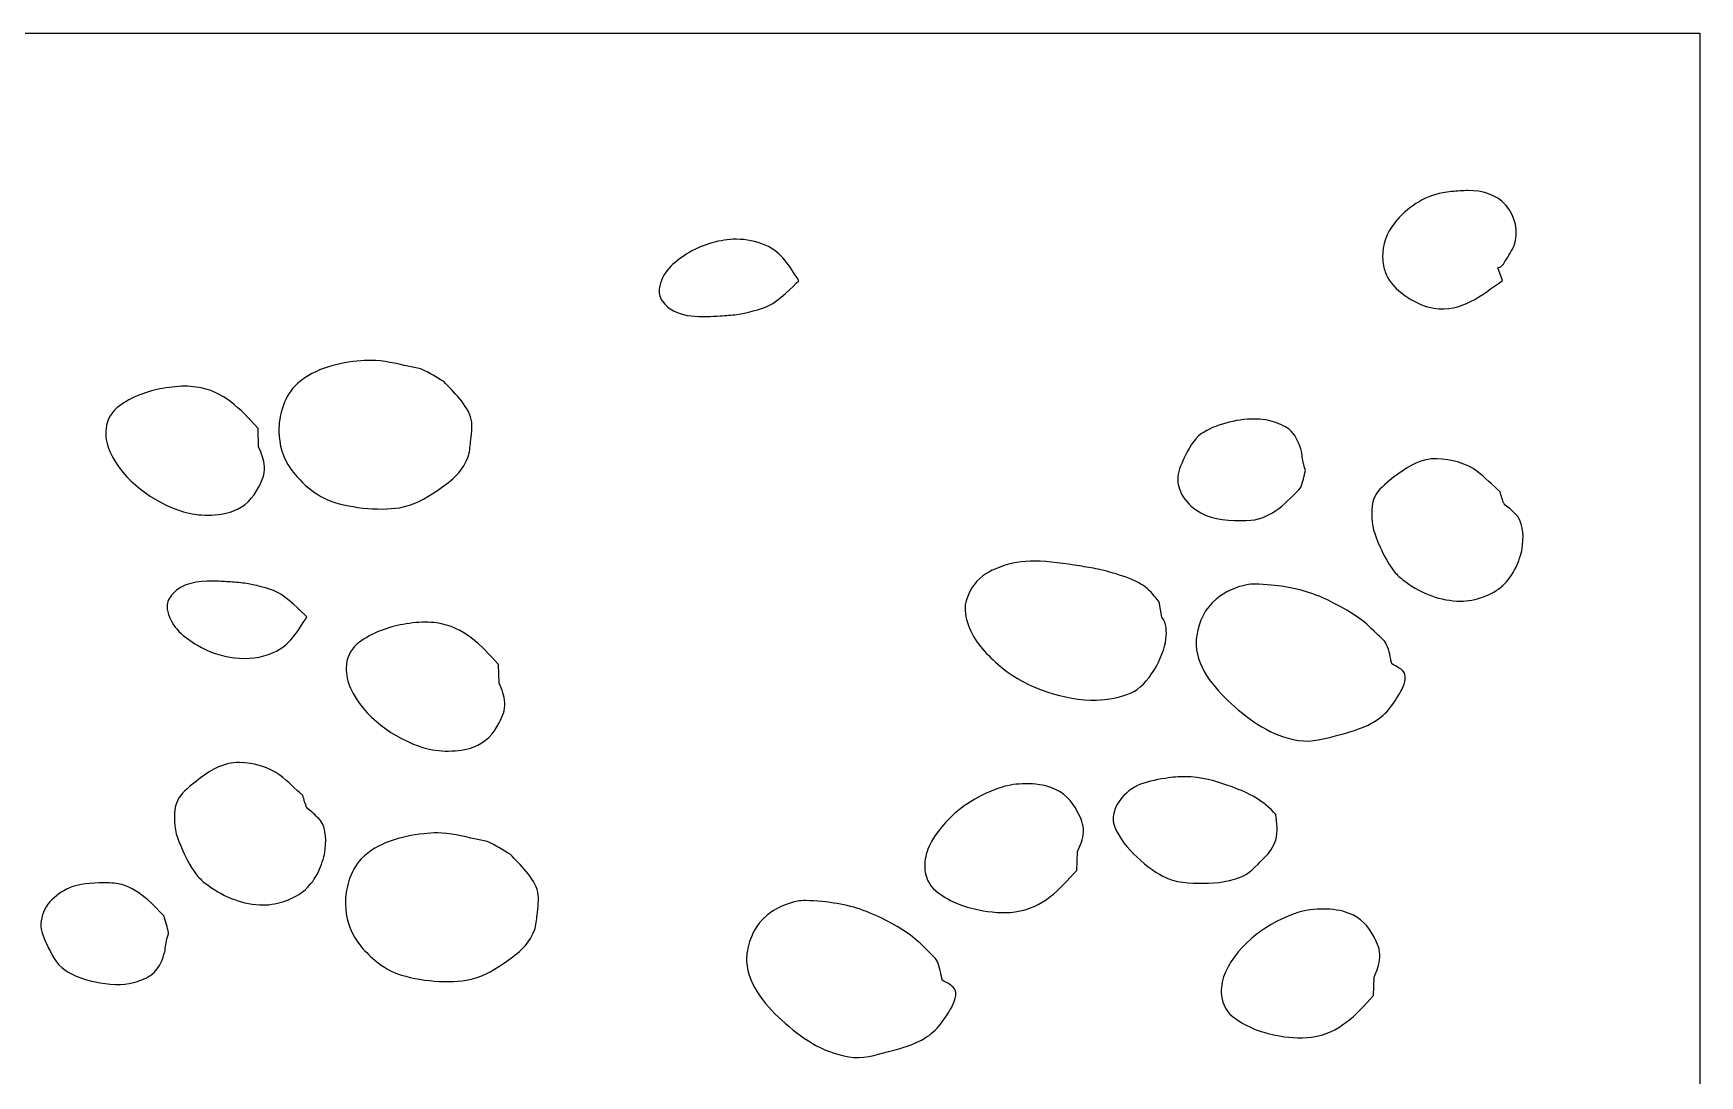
# Model space of a CAD drawing. Header units: millimetres. Extents: x -1461 to -1025, y 571 to 3922.
# Drawn here: x -1285.3 to -1025, y 1233.9 to 1396.7 of the extents above; entities that cross this region are included whole.
import ezdxf

# ---------------------------------------------------------------- set-up
doc = ezdxf.new("R2010")
doc.units = ezdxf.units.MM
doc.layers.add('Calque_1', color=7, linetype='CONTINUOUS')

msp = doc.modelspace()

# ---------------------------------------------------------------- linework, layer by layer
at = {"layer": 'Calque_1', "color": 5}
msp.add_lwpolyline([(-1461.0131, 1396.7278), (-1025.0134, 1396.7278), (-1025.0134, 570.7281), (-1461.0131, 570.7281)], close=True, dxfattribs=at)
at = {"layer": 'Calque_1', "color": 7}
for points in [[(-1061.1951, 1372.157), (-1061.1951, 1372.1573)], [(-1055.8295, 1358.0989), (-1056.5225, 1360.1153)], [(-1261.6116, 1341.5979), (-1261.6113, 1341.5979)], [(-1250.0735, 1332.0905), (-1250.1725, 1334.9957)], [(-1094.4172, 1310.6893), (-1094.4168, 1310.6897)], [(-1108.9922, 1305.534), (-1109.4273, 1307.9405)], [(-1224.0697, 1304.7407), (-1224.0699, 1304.7407)], [(-1103.6513, 1301.8831), (-1103.6518, 1301.8831)], [(-1212.5316, 1295.2333), (-1212.6306, 1298.138)], [(-1105.3618, 1280.6073), (-1105.3614, 1280.6073)], [(-1130.3131, 1279.5087), (-1130.3128, 1279.5087)], [(-1122.2787, 1265.9865), (-1122.1797, 1268.8917)], [(-1146.0473, 1266.4831), (-1146.0478, 1266.4831)], [(-1274.3015, 1264.036), (-1274.3015, 1264.0357)], [(-1164.6248, 1261.2603), (-1164.6244, 1261.2607)], [(-1083.7454, 1259.9414), (-1083.7451, 1259.9414)], [(-1075.9699, 1246.4192), (-1075.8709, 1249.3245)], [(-1099.7385, 1246.9158), (-1099.739, 1246.9158)]]:
    msp.add_lwpolyline(points, dxfattribs=at)
for points in [[(-1175.461, 1364.5583)], [(-1232.5324, 1345.6447)], [(-1094.5486, 1336.4788)], [(-1066.0708, 1330.2782)], [(-1128.899, 1314.275)], [(-1257.2787, 1311.1589)], [(-1253.0593, 1282.8253)], [(-1222.1382, 1271.8197)]]:
    msp.add_lwpolyline(points, close=True, dxfattribs=at)
for points in [[(-1065.1328, 1371.8226), (-1068.0576, 1371.3001), (-1070.873, 1369.3886), (-1072.6745, 1367.0963)], [(-1062.4214, 1372.1043), (-1063.3272, 1372.0303), (-1064.2384, 1371.9824), (-1065.1328, 1371.8226)], [(-1061.1951, 1372.1573), (-1061.6032, 1372.1569), (-1062.0134, 1372.1383), (-1062.4214, 1372.1043)], [(-1055.2952, 1369.893), (-1056.8372, 1371.6201), (-1058.9911, 1372.1589), (-1061.1951, 1372.157)], [(-1054.0085, 1363.5622), (-1053.1925, 1365.6849), (-1053.7986, 1368.2169), (-1055.2952, 1369.893)], [(-1072.6745, 1367.0963), (-1073.9015, 1365.5349), (-1074.5869, 1363.6882), (-1074.5338, 1361.7623)], [(-1175.461, 1364.5583), (-1178.0266, 1364.5583), (-1180.6167, 1363.7679), (-1182.8156, 1362.4948)], [(-1170.9589, 1363.6436), (-1172.3914, 1364.2758), (-1173.9216, 1364.5589), (-1175.461, 1364.5583)], [(-1182.8156, 1362.4948), (-1184.8497, 1361.317), (-1186.8893, 1359.662), (-1187.4277, 1357.2698)], [(-1165.6936, 1358.0718), (-1167.2904, 1360.4627), (-1168.239, 1362.4429), (-1170.9589, 1363.6436)], [(-1074.5338, 1361.7623), (-1074.5218, 1361.3179), (-1074.4698, 1360.869), (-1074.3767, 1360.4187)], [(-1056.5225, 1360.1153), (-1055.8208, 1360.2432), (-1055.6675, 1360.6869), (-1055.2952, 1361.2858)], [(-1055.2952, 1361.2858), (-1054.9387, 1361.8592), (-1054.2685, 1362.8858), (-1054.0085, 1363.5622)], [(-1074.3767, 1360.4187), (-1074.2418, 1359.7678), (-1074.0638, 1359.1059), (-1073.7235, 1358.5325)], [(-1073.7235, 1358.5325), (-1072.3767, 1356.2629), (-1069.157, 1354.1972), (-1066.5188, 1353.7845)], [(-1187.5347, 1356.4425), (-1187.5447, 1355.6905), (-1187.247, 1355.1259), (-1186.6159, 1354.408)], [(-1187.4277, 1357.2698), (-1187.4967, 1356.9649), (-1187.5322, 1356.6932), (-1187.5347, 1356.4425)], [(-1170.3848, 1354.1909), (-1168.8325, 1354.9085), (-1166.6289, 1357.2147), (-1165.6936, 1358.0718)], [(-1066.5188, 1353.7845), (-1062.2143, 1353.111), (-1059.1097, 1355.8109), (-1055.8295, 1358.0989)], [(-1186.6159, 1354.408), (-1184.6275, 1352.1465), (-1180.5934, 1352.4298), (-1177.9859, 1352.5869)], [(-1175.3928, 1352.8251), (-1173.891, 1353.0423), (-1171.7358, 1353.5664), (-1170.3848, 1354.1909)], [(-1177.9859, 1352.5869), (-1177.1194, 1352.6389), (-1176.2517, 1352.7009), (-1175.3928, 1352.8251)], [(-1234.6925, 1345.53), (-1238.2421, 1345.1119), (-1241.8504, 1344.1913), (-1244.4309, 1341.6057)], [(-1232.5324, 1345.6447), (-1233.2092, 1345.6557), (-1233.9189, 1345.6207), (-1234.6925, 1345.53)], [(-1226.5173, 1344.6628), (-1228.7707, 1345.1775), (-1230.5022, 1345.6129), (-1232.5324, 1345.6447)], [(-1224.5381, 1344.2076), (-1225.1572, 1344.4789), (-1225.8573, 1344.5121), (-1226.5173, 1344.6628)], [(-1221.1729, 1342.3214), (-1222.2946, 1342.9502), (-1223.359, 1343.691), (-1224.5381, 1344.2076)], [(-1265.5123, 1341.1747), (-1267.7988, 1340.7257), (-1270.4327, 1339.702), (-1272.2225, 1338.2043)], [(-1261.6113, 1341.5979), (-1262.9239, 1341.5988), (-1264.2441, 1341.4238), (-1265.5123, 1341.1747)], [(-1259.8324, 1341.478), (-1260.4202, 1341.561), (-1261.0149, 1341.5975), (-1261.6116, 1341.5979)], [(-1250.1725, 1334.9957), (-1252.9582, 1338.0647), (-1255.4557, 1340.8628), (-1259.8324, 1341.478)], [(-1244.4309, 1341.6057), (-1245.3594, 1340.6754), (-1245.9719, 1339.4037), (-1246.3709, 1338.18)], [(-1216.8579, 1336.4241), (-1217.3704, 1338.5833), (-1219.7443, 1340.8591), (-1221.1729, 1342.3214)], [(-1272.2225, 1338.2043), (-1273.382, 1337.234), (-1273.8972, 1335.8917), (-1273.9413, 1334.4991)], [(-1246.3709, 1338.18), (-1246.7458, 1337.0302), (-1246.9281, 1335.7922), (-1246.9093, 1334.5518)], [(-1216.9768, 1332.8687), (-1216.8778, 1333.8989), (-1216.6067, 1335.3662), (-1216.8579, 1336.4241)], [(-1094.5486, 1336.4788), (-1097.464, 1336.4888), (-1100.8103, 1335.5573), (-1102.8122, 1334.2051)], [(-1091.4305, 1336.0044), (-1092.3329, 1336.3272), (-1093.4078, 1336.4751), (-1094.5486, 1336.4788)], [(-1088.8177, 1334.5952), (-1089.4867, 1335.2736), (-1090.5836, 1335.7015), (-1091.4305, 1336.0044)], [(-1273.9413, 1334.4991), (-1273.9753, 1333.4159), (-1273.725, 1332.3025), (-1273.2721, 1331.3102)], [(-1246.9093, 1334.5518), (-1246.8783, 1332.4845), (-1246.2886, 1330.4104), (-1245.1043, 1328.7274)], [(-1217.3923, 1330.4622), (-1217.1224, 1331.1427), (-1217.0448, 1332.161), (-1216.9768, 1332.8687)], [(-1102.8122, 1334.2051), (-1104.1164, 1333.3244), (-1104.9321, 1331.6446), (-1105.5634, 1330.3025)], [(-1087.1945, 1331.3861), (-1087.454, 1332.4664), (-1088.0234, 1333.7896), (-1088.8177, 1334.5952)], [(-1273.2721, 1331.3102), (-1271.2417, 1326.8625), (-1266.4656, 1323.4177), (-1261.8314, 1321.9877)], [(-1249.1629, 1329.0121), (-1249.2199, 1330.1414), (-1249.6244, 1331.0795), (-1250.0735, 1332.0905)], [(-1222.3212, 1325.2154), (-1220.1358, 1326.7007), (-1218.3831, 1327.964), (-1217.3923, 1330.4622)], [(-1105.5634, 1330.3025), (-1106.0172, 1329.3376), (-1106.5792, 1328.1235), (-1106.5334, 1327.0071)], [(-1087.0364, 1330.3025), (-1087.1004, 1330.662), (-1087.1094, 1331.0309), (-1087.1945, 1331.3861)], [(-1086.7791, 1329.0664), (-1086.8741, 1329.4765), (-1086.9622, 1329.8884), (-1087.0364, 1330.3025)], [(-1067.7957, 1330.1051), (-1069.9048, 1329.611), (-1071.8134, 1328.2197), (-1073.4372, 1326.8748)], [(-1066.0708, 1330.2782), (-1066.6871, 1330.2782), (-1067.273, 1330.2272), (-1067.7957, 1330.1051)], [(-1059.7595, 1328.3052), (-1061.2774, 1329.4856), (-1063.8697, 1330.262), (-1066.0708, 1330.2782)], [(-1250.0538, 1325.8898), (-1249.5008, 1326.9576), (-1249.1003, 1327.7785), (-1249.1629, 1329.0121)], [(-1245.1043, 1328.7274), (-1244.5103, 1327.8832), (-1243.7823, 1327.1343), (-1243.0455, 1326.4076)], [(-1087.2938, 1325.7927), (-1087.0629, 1326.6672), (-1086.7412, 1327.5233), (-1086.6008, 1328.4163)], [(-1086.6008, 1328.4163), (-1086.5658, 1328.6382), (-1086.7285, 1328.8475), (-1086.7791, 1329.0664)], [(-1056.1964, 1325.1183), (-1057.3841, 1326.1806), (-1058.5005, 1327.3261), (-1059.7595, 1328.3052)], [(-1254.0918, 1322.0957), (-1252.1293, 1322.8315), (-1250.9718, 1324.1175), (-1250.0538, 1325.8898)], [(-1243.0455, 1326.4076), (-1242.1636, 1325.5377), (-1240.5662, 1324.3701), (-1239.4033, 1323.893)], [(-1228.0418, 1322.6352), (-1225.9613, 1322.9769), (-1224.0292, 1324.0546), (-1222.3212, 1325.2154)], [(-1106.5334, 1327.0071), (-1106.4257, 1324.3769), (-1104.3854, 1322.4161), (-1102.0799, 1321.4136)], [(-1095.0928, 1320.6762), (-1091.7956, 1320.96), (-1089.4037, 1323.6034), (-1087.2938, 1325.7927)], [(-1073.4372, 1326.8748), (-1074.627, 1325.8892), (-1075.4494, 1325.2703), (-1075.9906, 1323.7525)], [(-1055.5236, 1323.2104), (-1055.851, 1323.8013), (-1055.9721, 1324.4823), (-1056.1964, 1325.1183)], [(-1261.8314, 1321.9877), (-1259.5958, 1321.2978), (-1256.2914, 1321.2711), (-1254.0918, 1322.0957)], [(-1239.4033, 1323.893), (-1236.3031, 1322.6213), (-1231.3627, 1322.0896), (-1228.0418, 1322.6352)], [(-1075.9906, 1323.7525), (-1076.2013, 1323.1615), (-1076.2193, 1322.5144), (-1076.2283, 1321.888)], [(-1054.7908, 1322.5815), (-1055.0302, 1322.7963), (-1055.3684, 1322.9303), (-1055.5236, 1323.2104)], [(-1053.4255, 1321.2374), (-1053.5651, 1321.4427), (-1054.6036, 1322.4135), (-1054.7908, 1322.5815)], [(-1102.0799, 1321.4136), (-1100.2167, 1320.6034), (-1097.0491, 1320.5078), (-1095.0928, 1320.6762)], [(-1076.2283, 1321.888), (-1076.2613, 1319.5781), (-1075.8848, 1318.7465), (-1074.9214, 1316.4677)], [(-1052.7522, 1316.2077), (-1052.5133, 1317.8431), (-1052.4536, 1319.8069), (-1053.4255, 1321.2374)], [(-1128.899, 1314.275), (-1130.7397, 1314.275), (-1132.5608, 1314.0299), (-1134.2888, 1313.3604)], [(-1121.8581, 1313.534), (-1124.1333, 1313.8971), (-1126.5323, 1314.281), (-1128.899, 1314.275)], [(-1074.9214, 1316.4677), (-1074.4642, 1315.3864), (-1073.3804, 1313.3953), (-1072.566, 1312.4788)], [(-1053.6824, 1313.3459), (-1053.366, 1313.9824), (-1052.8565, 1315.4933), (-1052.7522, 1316.2077)], [(-1134.2888, 1313.3604), (-1136.0709, 1312.6699), (-1137.1103, 1312.122), (-1138.3465, 1310.607)], [(-1118.9487, 1313.0136), (-1119.9104, 1313.2265), (-1120.885, 1313.3787), (-1121.8581, 1313.534)], [(-1111.5455, 1310.2169), (-1113.2711, 1311.5588), (-1116.8272, 1312.5439), (-1118.9487, 1313.0136)], [(-1072.566, 1312.4788), (-1072.0844, 1311.9369), (-1071.5114, 1311.4752), (-1070.9232, 1311.0478)], [(-1058.9084, 1308.663), (-1056.3212, 1309.6329), (-1054.8956, 1310.904), (-1053.6824, 1313.3459)], [(-1263.4479, 1309.2345), (-1264.079, 1308.5166), (-1264.3742, 1307.9515), (-1264.3667, 1307.1995)], [(-1257.2787, 1311.1589), (-1259.5324, 1311.1709), (-1262.0188, 1310.86), (-1263.4479, 1309.2345)], [(-1254.8174, 1311.0556), (-1255.5507, 1311.0996), (-1256.3969, 1311.1546), (-1257.2787, 1311.1589)], [(-1252.2243, 1310.8168), (-1253.0831, 1310.941), (-1253.9509, 1311.0034), (-1254.8174, 1311.0556)], [(-1247.2168, 1309.451), (-1248.5678, 1310.0755), (-1250.7225, 1310.5996), (-1252.2243, 1310.8168)], [(-1242.5256, 1305.5701), (-1243.4609, 1306.4272), (-1245.6644, 1308.7334), (-1247.2168, 1309.451)], [(-1138.3465, 1310.607), (-1138.9059, 1309.9214), (-1139.7521, 1307.9699), (-1139.7521, 1307.0517)], [(-1109.4273, 1307.9405), (-1110.1333, 1308.6993), (-1110.7255, 1309.5793), (-1111.5455, 1310.2169)], [(-1095.732, 1310.5947), (-1097.4477, 1310.2432), (-1099.1752, 1309.4877), (-1100.5219, 1308.3618)], [(-1094.4168, 1310.6897), (-1094.9346, 1310.6897), (-1095.3952, 1310.6637), (-1095.732, 1310.5947)], [(-1090.0118, 1310.3131), (-1090.7956, 1310.4306), (-1092.8638, 1310.6857), (-1094.4172, 1310.6893)], [(-1082.0743, 1307.6895), (-1084.5812, 1309.0002), (-1087.1991, 1309.8912), (-1090.0118, 1310.3131)], [(-1070.9232, 1311.0478), (-1068.3719, 1309.1939), (-1065.5261, 1308.068), (-1062.3325, 1308.0341)], [(-1264.3667, 1307.1995), (-1264.3667, 1306.9488), (-1264.3277, 1306.6776), (-1264.2592, 1306.3727)], [(-1139.7521, 1307.0517), (-1139.7521, 1304.5054), (-1138.3959, 1302.0505), (-1136.7037, 1300.2221)], [(-1100.5219, 1308.3618), (-1102.2885, 1306.8848), (-1103.2157, 1304.8842), (-1103.5703, 1302.6598)], [(-1075.4432, 1302.9415), (-1077.6411, 1305.1936), (-1079.2082, 1306.1909), (-1082.0743, 1307.6895)], [(-1062.3325, 1308.0341), (-1061.2846, 1308.0231), (-1059.8854, 1308.2968), (-1058.9084, 1308.663)], [(-1264.2592, 1306.3727), (-1263.7208, 1303.9805), (-1261.6812, 1302.3255), (-1259.6471, 1301.1477)], [(-1247.7904, 1299.9984), (-1245.0705, 1301.199), (-1244.1224, 1303.1792), (-1242.5256, 1305.5701)], [(-1227.971, 1304.3175), (-1230.2575, 1303.8684), (-1232.8912, 1302.8448), (-1234.6811, 1301.3471)], [(-1224.0699, 1304.7407), (-1225.3825, 1304.7416), (-1226.7027, 1304.5666), (-1227.971, 1304.3175)], [(-1222.29, 1304.6208), (-1222.8778, 1304.7038), (-1223.4731, 1304.7403), (-1224.0697, 1304.7407)], [(-1212.6306, 1298.138), (-1215.4164, 1301.2071), (-1217.9134, 1304.0056), (-1222.29, 1304.6208)], [(-1108.3783, 1302.1083), (-1108.2394, 1303.2694), (-1108.2306, 1304.5611), (-1108.9922, 1305.534)], [(-1234.6811, 1301.3471), (-1235.8405, 1300.3768), (-1236.3553, 1299.034), (-1236.3994, 1297.6414)], [(-1113.8813, 1293.6747), (-1111.1146, 1294.8464), (-1108.7186, 1299.2634), (-1108.3783, 1302.1083)], [(-1103.6518, 1301.8831), (-1103.8433, 1298.0212), (-1100.9158, 1294.4937), (-1098.2067, 1292.0579)], [(-1103.5703, 1302.6598), (-1103.6113, 1302.3996), (-1103.6383, 1302.1406), (-1103.6513, 1301.8831)], [(-1073.8996, 1301.2289), (-1074.2425, 1301.9138), (-1074.906, 1302.3911), (-1075.4432, 1302.9415)], [(-1259.6471, 1301.1477), (-1256.1288, 1299.1106), (-1251.6101, 1298.3123), (-1247.7904, 1299.9984)], [(-1136.7037, 1300.2221), (-1135.8339, 1299.2824), (-1134.908, 1298.387), (-1133.9126, 1297.5773)], [(-1073.0878, 1298.2368), (-1073.3583, 1299.2341), (-1073.4361, 1300.3032), (-1073.8996, 1301.2289)], [(-1236.3994, 1297.6414), (-1236.4334, 1296.5583), (-1236.1837, 1295.4448), (-1235.7307, 1294.4525)], [(-1133.9126, 1297.5773), (-1130.1327, 1294.5026), (-1124.0989, 1292.4683), (-1119.2257, 1292.5906)], [(-1071.0491, 1296.5889), (-1071.3099, 1297.465), (-1072.4644, 1297.8302), (-1073.0878, 1298.2368)], [(-1071.8408, 1293.6624), (-1071.4038, 1294.388), (-1070.788, 1295.7119), (-1071.0491, 1296.5889)], [(-1235.7307, 1294.4525), (-1233.7003, 1290.0048), (-1228.9236, 1286.5601), (-1224.2895, 1285.13)], [(-1211.6216, 1292.1544), (-1211.6786, 1293.2836), (-1212.0826, 1294.2222), (-1212.5316, 1295.2333)], [(-1119.2257, 1292.5906), (-1117.5246, 1292.6336), (-1115.4286, 1293.0194), (-1113.8813, 1293.6747)], [(-1076.809, 1288.6757), (-1074.3018, 1289.8718), (-1073.2014, 1291.4026), (-1071.8408, 1293.6624)], [(-1212.5125, 1289.0326), (-1211.9594, 1290.1004), (-1211.559, 1290.9207), (-1211.6216, 1292.1544)], [(-1098.2067, 1292.0579), (-1095.0087, 1289.1824), (-1092.0359, 1287.0425), (-1087.6957, 1286.2908)], [(-1216.5505, 1285.2386), (-1214.5878, 1285.9745), (-1213.4304, 1287.2603), (-1212.5125, 1289.0326)], [(-1081.5203, 1287.0928), (-1079.7176, 1287.5827), (-1078.4316, 1287.9015), (-1076.809, 1288.6757)], [(-1087.6957, 1286.2908), (-1085.6002, 1285.9279), (-1083.5197, 1286.5495), (-1081.5203, 1287.0928)], [(-1224.2895, 1285.13), (-1222.0538, 1284.4401), (-1218.7499, 1284.414), (-1216.5505, 1285.2386)], [(-1254.7843, 1282.6521), (-1256.8934, 1282.158), (-1258.802, 1280.767), (-1260.4258, 1279.4219)], [(-1253.0593, 1282.8253), (-1253.6757, 1282.8253), (-1254.2616, 1282.7743), (-1254.7843, 1282.6521)], [(-1246.7481, 1280.8528), (-1248.266, 1282.0332), (-1250.8583, 1282.8093), (-1253.0593, 1282.8253)], [(-1243.185, 1277.6659), (-1244.3726, 1278.7281), (-1245.489, 1279.8736), (-1246.7481, 1280.8528)], [(-1105.3614, 1280.6073), (-1106.3295, 1280.6173), (-1107.3447, 1280.5353), (-1108.4553, 1280.3567)], [(-1098.0434, 1279.0126), (-1100.7192, 1279.9981), (-1102.8877, 1280.5883), (-1105.3618, 1280.6073)], [(-1260.4258, 1279.4219), (-1261.6155, 1278.4364), (-1262.438, 1277.818), (-1262.9792, 1276.3001)], [(-1133.9369, 1278.995), (-1138.571, 1277.5649), (-1143.3477, 1274.1199), (-1145.3781, 1269.6721)], [(-1130.3128, 1279.5087), (-1131.6064, 1279.4957), (-1132.8889, 1279.3184), (-1133.9369, 1278.995)], [(-1126.1981, 1278.8865), (-1127.3665, 1279.3246), (-1128.847, 1279.5228), (-1130.3131, 1279.5087)], [(-1122.1601, 1275.0924), (-1123.078, 1276.8646), (-1124.2355, 1278.1506), (-1126.1981, 1278.8865)], [(-1108.4553, 1280.3567), (-1111.7561, 1279.8273), (-1114.2555, 1279.2349), (-1116.0166, 1276.2159)], [(-1091.2153, 1274.6981), (-1093.0997, 1276.8792), (-1095.392, 1278.0362), (-1098.0434, 1279.0126)], [(-1262.9792, 1276.3001), (-1263.1899, 1275.7091), (-1263.2079, 1275.0619), (-1263.2169, 1274.4356)], [(-1242.5122, 1275.758), (-1242.8396, 1276.3489), (-1242.9607, 1277.0299), (-1243.185, 1277.6659)], [(-1241.7799, 1275.1291), (-1242.0193, 1275.344), (-1242.357, 1275.4779), (-1242.5122, 1275.758)], [(-1116.0166, 1276.2159), (-1116.3276, 1275.6828), (-1116.6031, 1274.8081), (-1116.6237, 1274.0527)], [(-1263.2169, 1274.4356), (-1263.2499, 1272.1257), (-1262.874, 1271.294), (-1261.9105, 1269.0153)], [(-1240.4141, 1273.785), (-1240.5536, 1273.9904), (-1241.5927, 1274.961), (-1241.7799, 1275.1291)], [(-1239.7413, 1268.7548), (-1239.5024, 1270.3902), (-1239.4422, 1272.3545), (-1240.4141, 1273.785)], [(-1121.2692, 1271.9701), (-1121.2062, 1273.2038), (-1121.607, 1274.0246), (-1122.1601, 1275.0924)], [(-1116.6237, 1274.0527), (-1116.6337, 1273.8009), (-1116.6087, 1273.5621), (-1116.5507, 1273.354)], [(-1116.5507, 1273.354), (-1115.6459, 1270.1034), (-1111.7273, 1266.5972), (-1108.8318, 1265.0501)], [(-1091.2153, 1270.7087), (-1090.826, 1272.0302), (-1091.0939, 1273.3553), (-1091.2153, 1274.6981)], [(-1224.2983, 1271.705), (-1227.8479, 1271.2868), (-1231.4562, 1270.3662), (-1234.0367, 1267.7807)], [(-1222.1382, 1271.8197), (-1222.815, 1271.8307), (-1223.5247, 1271.7957), (-1224.2983, 1271.705)], [(-1216.1231, 1270.8379), (-1218.3765, 1271.3525), (-1220.108, 1271.7879), (-1222.1382, 1271.8197)], [(-1214.1439, 1270.3826), (-1214.7631, 1270.6538), (-1215.4631, 1270.6872), (-1216.1231, 1270.8379)], [(-1210.7787, 1268.4964), (-1211.9004, 1269.1252), (-1212.9648, 1269.866), (-1214.1439, 1270.3826)], [(-1122.1797, 1268.8917), (-1121.7306, 1269.9028), (-1121.3264, 1270.8408), (-1121.2692, 1271.9701)], [(-1092.9765, 1267.9771), (-1092.2261, 1268.7658), (-1091.5276, 1269.6481), (-1091.2153, 1270.7087)], [(-1261.9105, 1269.0153), (-1261.4533, 1267.9341), (-1260.3695, 1265.9423), (-1259.5551, 1265.0258)], [(-1240.6715, 1265.893), (-1240.3551, 1266.5296), (-1239.8457, 1268.0404), (-1239.7413, 1268.7548)], [(-1234.0367, 1267.7807), (-1234.9652, 1266.8504), (-1235.5777, 1265.5792), (-1235.9767, 1264.3556)], [(-1206.4643, 1262.5991), (-1206.9768, 1264.7583), (-1209.3501, 1267.0341), (-1210.7787, 1268.4964)], [(-1145.3781, 1269.6721), (-1145.831, 1268.6798), (-1146.0816, 1267.5662), (-1146.0473, 1266.4831)], [(-1096.1437, 1265.1803), (-1095.2038, 1265.6436), (-1093.6827, 1267.235), (-1092.9765, 1267.9771)], [(-1259.5551, 1265.0258), (-1259.0735, 1264.484), (-1258.5, 1264.0223), (-1257.9118, 1263.5949)], [(-1245.897, 1261.21), (-1243.3097, 1262.1799), (-1241.8847, 1263.4512), (-1240.6715, 1265.893)], [(-1146.0478, 1266.4831), (-1146.0038, 1265.0905), (-1145.4891, 1263.7481), (-1144.3296, 1262.7779)], [(-1131.9386, 1259.5042), (-1127.5619, 1260.1194), (-1125.0645, 1262.9174), (-1122.2787, 1265.9865)], [(-1108.8318, 1265.0501), (-1106.9084, 1264.0224), (-1104.6387, 1263.9484), (-1102.517, 1263.9665)], [(-1102.517, 1263.9665), (-1100.3785, 1263.9845), (-1098.0872, 1264.2224), (-1096.1437, 1265.1803)], [(-1279.6334, 1263.229), (-1281.9389, 1262.2264), (-1283.9797, 1260.2659), (-1284.0874, 1257.6356)], [(-1274.3015, 1264.0357), (-1276.105, 1264.0457), (-1278.236, 1263.8365), (-1279.6334, 1263.229)], [(-1272.6463, 1263.966), (-1273.1353, 1264.008), (-1273.7003, 1264.034), (-1274.3015, 1264.036)], [(-1264.8473, 1258.8495), (-1266.9571, 1261.0389), (-1269.3492, 1263.6822), (-1272.6463, 1263.966)], [(-1257.9118, 1263.5949), (-1255.3604, 1261.7409), (-1252.5152, 1260.6156), (-1249.3216, 1260.5817)], [(-1235.9767, 1264.3556), (-1236.3516, 1263.2057), (-1236.5334, 1261.9673), (-1236.5146, 1260.7269)], [(-1206.5826, 1259.0438), (-1206.4836, 1260.0741), (-1206.2131, 1261.5411), (-1206.4643, 1262.5991)], [(-1144.3296, 1262.7779), (-1142.5397, 1261.2802), (-1139.9059, 1260.2566), (-1137.6194, 1259.8075)], [(-1249.3216, 1260.5817), (-1248.2737, 1260.5707), (-1246.874, 1260.8437), (-1245.897, 1261.21)], [(-1236.5146, 1260.7269), (-1236.4836, 1258.6595), (-1235.8944, 1256.586), (-1234.7101, 1254.9029)], [(-1165.9396, 1261.1657), (-1167.6553, 1260.8142), (-1169.3829, 1260.0586), (-1170.7295, 1258.9328)], [(-1164.6244, 1261.2607), (-1165.1422, 1261.2607), (-1165.6028, 1261.2347), (-1165.9396, 1261.1657)], [(-1160.2194, 1260.8841), (-1161.0032, 1261.0016), (-1163.0714, 1261.2566), (-1164.6248, 1261.2603)], [(-1152.2819, 1258.2605), (-1154.7888, 1259.5713), (-1157.4067, 1260.4621), (-1160.2194, 1260.8841)], [(-1137.6194, 1259.8075), (-1135.7746, 1259.4452), (-1133.8196, 1259.2398), (-1131.9386, 1259.5042)], [(-1083.7451, 1259.9414), (-1085.1255, 1259.9514), (-1086.5103, 1259.7722), (-1087.6281, 1259.4272)], [(-1079.8893, 1259.3192), (-1080.9891, 1259.7315), (-1082.365, 1259.9312), (-1083.7454, 1259.9414)], [(-1284.0874, 1257.6356), (-1284.1334, 1256.5191), (-1283.5713, 1255.3046), (-1283.1175, 1254.3397)], [(-1264.1548, 1256.2259), (-1264.2952, 1257.1189), (-1264.6163, 1257.9751), (-1264.8473, 1258.8495)], [(-1206.9981, 1256.6372), (-1206.7282, 1257.3177), (-1206.6506, 1258.3361), (-1206.5826, 1259.0438)], [(-1170.7295, 1258.9328), (-1172.4961, 1257.4557), (-1173.4233, 1255.4551), (-1173.7779, 1253.2308)], [(-1145.6508, 1253.513), (-1147.8487, 1255.7651), (-1149.4159, 1256.762), (-1152.2819, 1258.2605)], [(-1087.6281, 1259.4272), (-1092.2623, 1257.9972), (-1097.0389, 1254.5525), (-1099.0693, 1250.1048)], [(-1075.8513, 1255.5251), (-1076.7692, 1257.2974), (-1077.9267, 1258.5833), (-1079.8893, 1259.3192)], [(-1264.5899, 1254.3397), (-1264.5159, 1254.7539), (-1264.4272, 1255.1658), (-1264.3326, 1255.5758)], [(-1264.3326, 1255.5758), (-1264.2816, 1255.7948), (-1264.1199, 1256.004), (-1264.1548, 1256.2259)], [(-1234.7101, 1254.9029), (-1234.1161, 1254.0587), (-1233.388, 1253.3095), (-1232.6513, 1252.5827)], [(-1211.927, 1251.3905), (-1209.7416, 1252.8758), (-1207.9889, 1254.1389), (-1206.9981, 1256.6372)], [(-1074.9604, 1252.4028), (-1074.8984, 1253.6365), (-1075.2981, 1254.4573), (-1075.8513, 1255.5251)], [(-1283.1175, 1254.3397), (-1282.4862, 1252.9976), (-1281.6704, 1251.3183), (-1280.3662, 1250.4376)], [(-1266.3717, 1250.0469), (-1265.5773, 1250.8525), (-1265.0081, 1252.1757), (-1264.7486, 1253.256)], [(-1264.7486, 1253.256), (-1264.6636, 1253.6112), (-1264.6546, 1253.9803), (-1264.5899, 1254.3397)], [(-1232.6513, 1252.5827), (-1231.7694, 1251.7128), (-1230.1727, 1250.5451), (-1229.0097, 1250.0681)], [(-1173.8589, 1252.4541), (-1174.0504, 1248.5922), (-1171.1234, 1245.0648), (-1168.4143, 1242.6289)], [(-1173.7779, 1253.2308), (-1173.8189, 1252.9706), (-1173.8459, 1252.7115), (-1173.8589, 1252.4541)], [(-1144.1072, 1251.7999), (-1144.4502, 1252.4848), (-1145.1137, 1252.9626), (-1145.6508, 1253.513)], [(-1075.8709, 1249.3245), (-1075.4218, 1250.3356), (-1075.0177, 1251.2735), (-1074.9604, 1252.4028)], [(-1280.3662, 1250.4376), (-1277.5809, 1248.5566), (-1272.1932, 1247.4905), (-1268.9845, 1248.6382)], [(-1268.9845, 1248.6382), (-1268.1376, 1248.9411), (-1267.0407, 1249.3685), (-1266.3717, 1250.0469)], [(-1229.0097, 1250.0681), (-1225.9095, 1248.7964), (-1220.968, 1248.2652), (-1217.647, 1248.8108)], [(-1217.647, 1248.8108), (-1215.5666, 1249.1525), (-1213.635, 1250.2296), (-1211.927, 1251.3905)], [(-1143.2954, 1248.8078), (-1143.5659, 1249.8051), (-1143.6438, 1250.8742), (-1144.1072, 1251.7999)], [(-1099.0693, 1250.1048), (-1099.5222, 1249.1125), (-1099.7728, 1247.999), (-1099.7385, 1246.9158)], [(-1141.2567, 1247.1604), (-1141.5175, 1248.0365), (-1142.6721, 1248.4012), (-1143.2954, 1248.8078)], [(-1142.0484, 1244.2334), (-1141.6114, 1244.959), (-1140.9956, 1246.2834), (-1141.2567, 1247.1604)], [(-1099.739, 1246.9158), (-1099.695, 1245.5232), (-1099.1802, 1244.1809), (-1098.0208, 1243.2106)], [(-1147.0166, 1239.2472), (-1144.5094, 1240.4434), (-1143.4091, 1241.9736), (-1142.0484, 1244.2334)], [(-1085.6298, 1239.9369), (-1081.2531, 1240.5521), (-1078.7556, 1243.3501), (-1075.9699, 1246.4192)], [(-1168.4143, 1242.6289), (-1165.2163, 1239.7534), (-1162.2436, 1237.614), (-1157.9033, 1236.8623)], [(-1098.0208, 1243.2106), (-1096.231, 1241.7129), (-1093.5971, 1240.6894), (-1091.3106, 1240.2403)], [(-1151.7279, 1237.6643), (-1149.9251, 1238.1542), (-1148.6392, 1238.4731), (-1147.0166, 1239.2472)], [(-1091.3106, 1240.2403), (-1089.4659, 1239.878), (-1087.5107, 1239.6725), (-1085.6298, 1239.9369)], [(-1157.9033, 1236.8623), (-1155.8078, 1236.4993), (-1153.7272, 1237.121), (-1151.7279, 1237.6643)]]:
    msp.add_open_spline(points, degree=3, dxfattribs=at)

doc.saveas('drawing.dxf')
